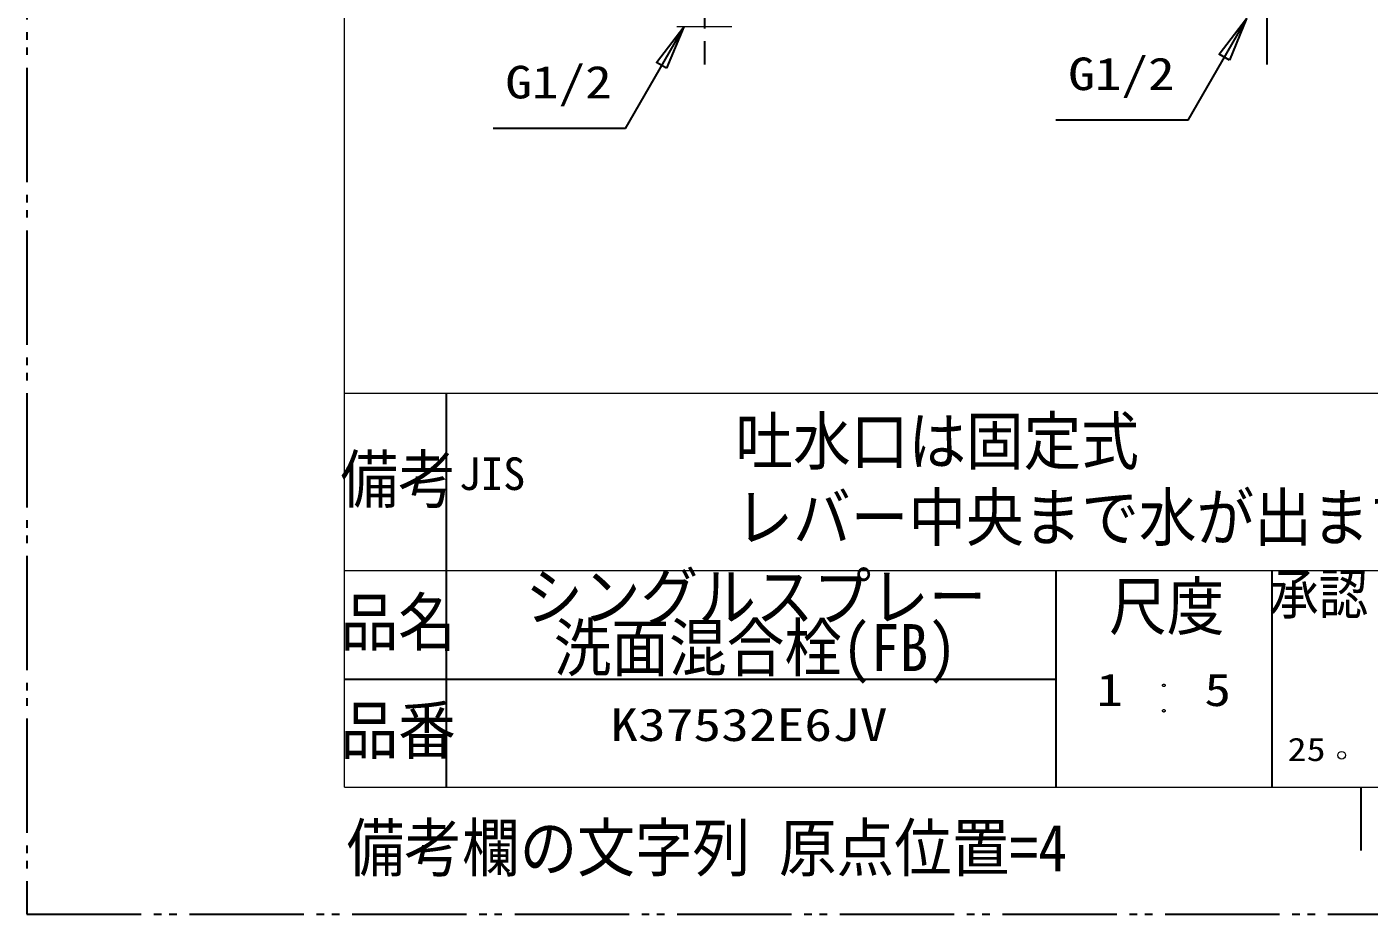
# Model space of a CAD drawing. Units: millimetres at full size, sheet at 1:5; details may follow other scales. Extents: x -1050 to 0, y -742 to 742.
# Drawn here: x -1050 to -522, y -742 to -393 of the extents above; entities that cross this region are included whole.
import ezdxf
from ezdxf.enums import TextEntityAlignment as Align

# ---------------------------------------------------------------- set-up
doc = ezdxf.new("R2010")
doc.units = ezdxf.units.MM
doc.header["$LTSCALE"] = 5
doc.linetypes.add('DOUBLE_CHAIN2', pattern=[12.8, 9, -1, 0.6, -0.6, 0.6, -1])
doc.linetypes.add('LONG_CHAIN', pattern=[21, 18, -1, 1, -1])
doc.layers.add('0-0_K37532E6JV', color=2, linetype='Continuous', lineweight=30)
doc.styles.add('ＭＳ ゴシック', font='')
doc.styles.add('ＭＳ 明朝', font='')
doc.styles.get('ＭＳ ゴシック').set_extended_font_data('MS Gothic')
doc.styles.get('ＭＳ 明朝').set_extended_font_data('MS Mincho')

msp = doc.modelspace()

# ---------------------------------------------------------------- linework, layer by layer
at = {"layer": '0-0_K37532E6JV', "color": 7, "lineweight": 15}
for p, q in [((-925, -692.5), (-925, 0)), ((-772.47, -393.443), (-794.21, -393.443)), ((-925, -537.5), (-50, -537.5)), ((-50, -607.5), (-925, -607.5)), ((-925, -692.5), (-525, -692.5)), ((-525, -692.5), (-50, -692.5))]:
    msp.add_line(p, q, dxfattribs=at)
at = {"layer": '0-0_K37532E6JV', "linetype": 'LONG_CHAIN'}
for p, q in [((-783.34, -294.025), (-783.34, -408.3)), ((-561.802, -408.3), (-561.802, -294.025))]:
    msp.add_line(p, q, dxfattribs=at)
at = {"layer": '0-0_K37532E6JV'}
for p, q in [((-885, -537.5), (-885, -607.5)), ((-885, -607.5), (-885, -692.5)), ((-645, -607.5), (-645, -692.5)), ((-560, -607.5), (-560, -692.5)), ((-925, -650), (-645, -650)), ((-525, -692.5), (-525, -717.5))]:
    msp.add_line(p, q, dxfattribs=at)
at = {"layer": '0-0_K37532E6JV', "color": 4, "linetype": 'DOUBLE_CHAIN2'}
msp.add_lwpolyline([(-1050, -742.5), (0, -742.5), (0, 742.5), (-1050, 742.5)], close=True, dxfattribs=at)
at = {"layer": '0-0_K37532E6JV'}
for points in [[(-569.925, -390.182), (-593.019, -430.182), (-644.951, -430.182)], [(-791.463, -393.443), (-814.557, -433.443), (-866.49, -433.443)]]:
    msp.add_lwpolyline(points, dxfattribs=at)
for points in [[(-576.68, -406.489), (-580.67, -404.185), (-569.925, -390.182)], [(-798.218, -409.75), (-802.208, -407.446), (-791.463, -393.443)]]:
    msp.add_lwpolyline(points, close=True, dxfattribs=at)
at = {"layer": '0-0_K37532E6JV', "color": 7, "linetype": 'LONG_CHAIN', "lineweight": 15}
for centre in [(-602.5, -652.5), (-602.5, -662.5)]:
    msp.add_circle(centre, 0.5, dxfattribs=at)
at = {"layer": '0-0_K37532E6JV', "color": 7, "lineweight": 15}
msp.add_circle((-532.5, -680), 1.5, dxfattribs=at)

# ---------------------------------------------------------------- texts
at = {"layer": '0-0_K37532E6JV', "color": 7}
for s, height, style, width, p in [('G1/2', 12.83, 'ＭＳ ゴシック', 1.2, (-640.148, -422.182)), ('G1/2', 12.83, 'ＭＳ ゴシック', 1.2, (-861.687, -425.443)), ('吐水口は固定式', 18.48, 'ＭＳ 明朝', 0.9, (-771.112, -571.184)), ('レバー中央まで水が出ます。', 18.48, 'ＭＳ 明朝', 0.9, (-771.112, -601.184)), ('シングルスプレー', 18.48, 'ＭＳ 明朝', 0.9, (-853.824, -632.434)), ('洗面混合栓(FB)', 18.48, 'ＭＳ 明朝', 0.9, (-842.61, -652.434)), ('1', 12.83, 'ＭＳ ゴシック', 1.2, (-629.026, -664.5)), ('5', 12.83, 'ＭＳ ゴシック', 1.2, (-586.526, -664.5)), ('K37532E6JV', 12.83, 'ＭＳ ゴシック', 1.25, (-820.361, -678.25)), ('25', 9.164, 'ＭＳ ゴシック', 1.2, (-553.788, -685))]:
    msp.add_text(s, height=height, dxfattribs=dict(at, style=style, width=width)).set_placement(p, align=Align.BOTTOM_LEFT)
at = {"layer": '0-0_K37532E6JV', "style": 'ＭＳ 明朝', "width": 0.9}
for s, height, p in [('備考', 18.48, (-926.54, -586.184)), ('承認', 15.84, (-560.963, -629.229)), ('尺度', 18.48, (-624.04, -636.184)), ('品名', 18.48, (-926.54, -642.434)), ('品番', 18.48, (-926.54, -684.934))]:
    msp.add_text(s, height=height, dxfattribs=at).set_placement(p, align=Align.BOTTOM_LEFT)
at = {"layer": '0-0_K37532E6JV', "color": 7, "style": 'ＭＳ ゴシック'}
msp.add_text('JIS', height=12.83, dxfattribs=at).set_placement((-880, -579.5), align=Align.BOTTOM_LEFT)
at = {"layer": '0-0_K37532E6JV', "color": 134, "style": 'ＭＳ 明朝', "width": 0.9}
msp.add_text('備考欄の文字列 原点位置=4', height=18.48, dxfattribs=at).set_placement((-924.112, -731.184), align=Align.BOTTOM_LEFT)

doc.saveas('drawing.dxf')
